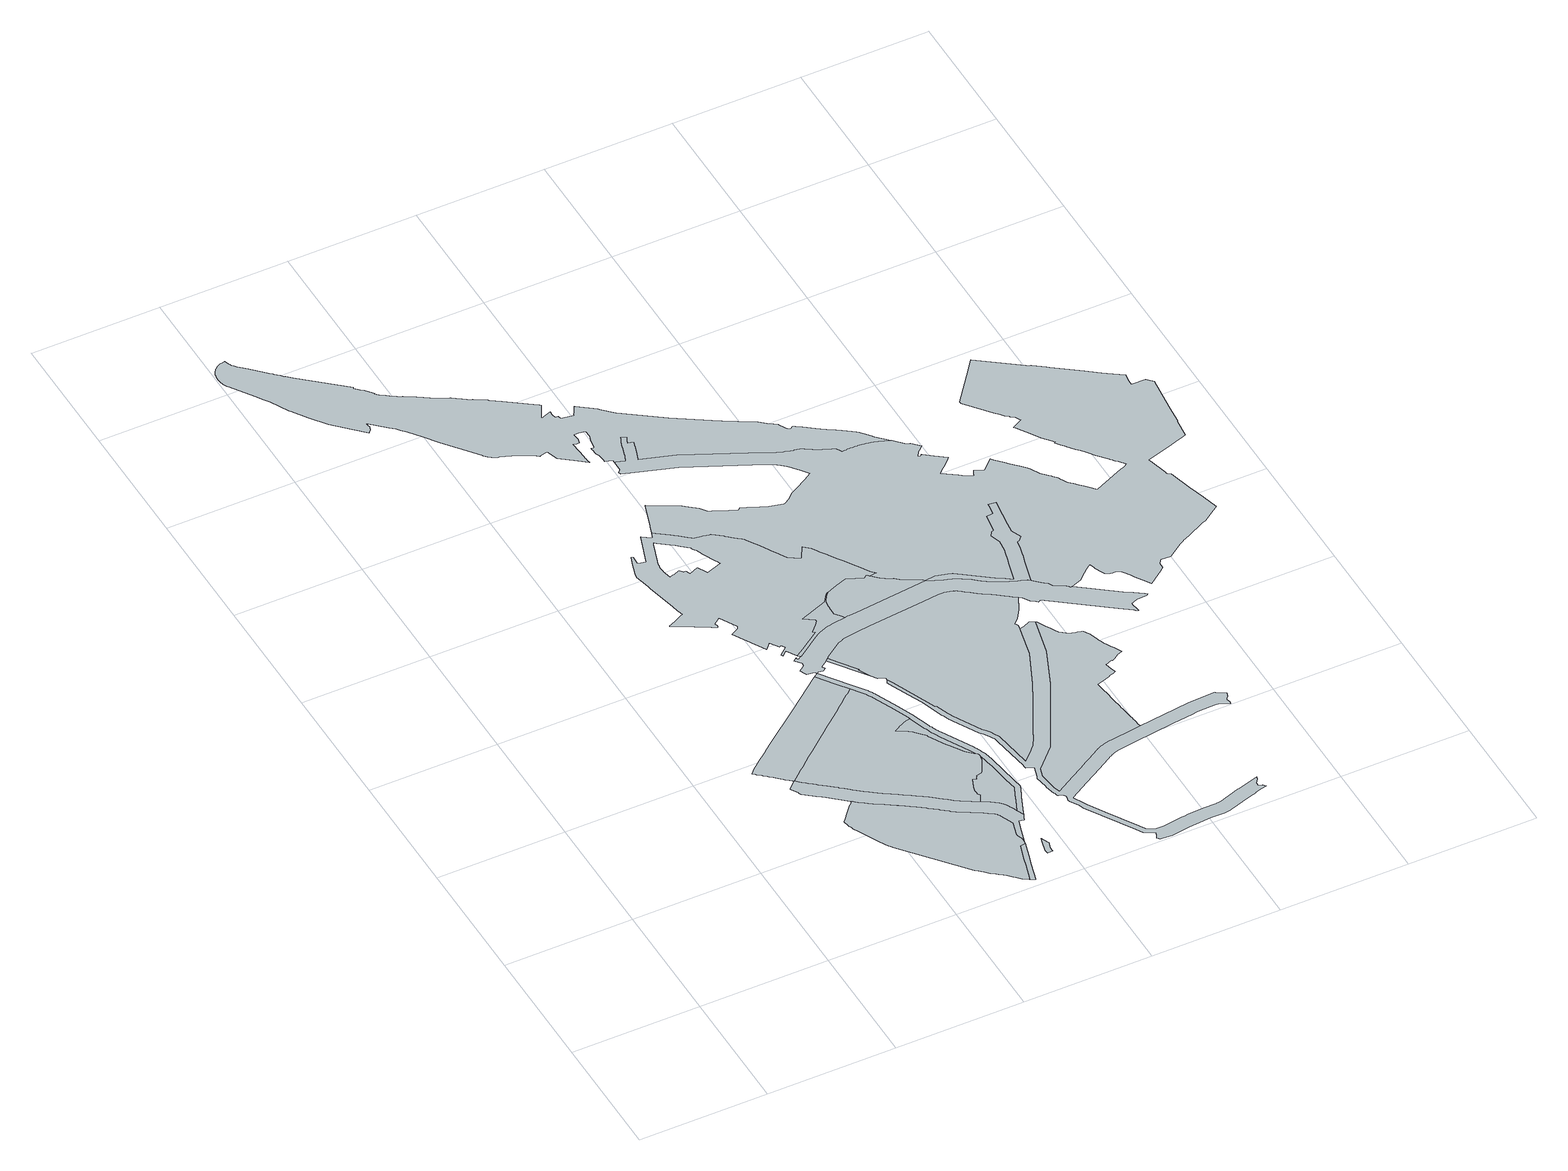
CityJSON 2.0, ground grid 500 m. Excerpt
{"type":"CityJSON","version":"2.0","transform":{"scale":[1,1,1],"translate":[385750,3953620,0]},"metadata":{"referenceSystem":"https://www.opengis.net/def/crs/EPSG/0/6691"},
"CityObjects":{
"object1":{"type":"GenericCityObject","attributes":{"class":"18","urbanPlanType":"21","prefecture":"13","city":"13100"},"geometry":[{"type":"MultiSurface","lod":"0","boundaries":[[[0,1,2,3,4,5,6,7,8,9,10,11,12,13,14,15,16,17,18,19,20,21,22,23,24,25,26,27,28,29,30,31,32,33,34,35,36,37,38,39,40,41,42,43,44,45,46,47,48,49,50,51,52,53,54,55,56,57,58,59,60,61,62,63,64,65,66,67,68,69,70,71,72,73,74,75,76,77,78,79,80,81,82,83,84,85,86,87,88,89,90,91,92,93,94,95,96,97,98,99,100,101,102,103,104,105]]]}]},
"object2":{"type":"GenericCityObject","attributes":{"class":"18","urbanPlanType":"21","prefecture":"13","city":"13100"},"geometry":[{"type":"MultiSurface","lod":"0","boundaries":[[[106,107,108,109,110,111,112,113,114,115,116,117,118,119,120,121,122,123,124,125,126,127,128,129,130,131,132,133,134,135,136,137,138,139,140,141,142,143,144,145,146,147,148,149,150,151,152,153,154,155,156,157,158,159,160,161,162,163,164,165,166,167,168,169,170,171,172,173,174,175,176,177,178,179,180,181,182,52,51,50,49,48,47,46,45,44,43,42,41,40,39,38,37,36,35,34,33,32,31,30,29,28,27,26,25,24,23,22,21,20,19,18,17,16,15,14,13,12,11,10,9,8,7,6,5,4,3,2,1,0,105,183,184,185,186,187,188,189,190,191,192,193,194,195,196,197,198,199,200,201,202,203,204]]]}]},
"object3":{"type":"GenericCityObject","attributes":{"class":"18","urbanPlanType":"21","prefecture":"13","city":"13100"},"geometry":[{"type":"MultiSurface","lod":"0","boundaries":[[[205,206,207,208,209,210,211,212,213,214,215,216,217,218,219,220,221,222,223,224,225,226,227,228,229,230,231,232,233,153,234,235,236,237,238,239,240,241,242,243,244,245,246,247,248,249,250,251,252,253,254,255,256,257,258,259,260]]]}]},
"object4":{"type":"GenericCityObject","attributes":{"class":"18","urbanPlanType":"21","prefecture":"13","city":"13100"},"geometry":[{"type":"MultiSurface","lod":"0","boundaries":[[[261,262,104,103,102,101,100,263]]]}]},
"object5":{"type":"GenericCityObject","attributes":{"class":"18","urbanPlanType":"21","prefecture":"13","city":"13100"},"geometry":[{"type":"MultiSurface","lod":"0","boundaries":[[[264,265,266,267,268,269,270,271,272,273,274,275,260,259,258,257,256,255,254,253,252,251,250,249,248,247,246,245,244,243,242,241,240,239,238,237,236,235,234,153,152,151,150,149,148,147,146,145,144,143,142,141,140,139,138,137,136,135,134,133,132,131,130,129,128,127,126,125,124,123,122,121,120,119,118,117,116,115,114,113,112,111,110,109,108,107,106,204,276,277,278,279,280,281,282,283,284,285,286,287,288,289,290,291,292,293,294,295,296,297,298,299,300,301,302,303,304,305,306,307,308,309,310,311,312,313,314,315,316,317,318,319,320,321,322,323,324,325,326,327,328,329,330,331,332,333,334,335,336,337,338,339,340,341,342,343,344,345,346,347,348,349,350,351,352,353]]]}]},
"object6":{"type":"GenericCityObject","attributes":{"class":"18","urbanPlanType":"21","prefecture":"13","city":"13100"},"geometry":[{"type":"MultiSurface","lod":"0","boundaries":[[[354,355,356,357,358,359,360,361]]]}]},
"object7":{"type":"GenericCityObject","attributes":{"class":"18","urbanPlanType":"21","prefecture":"13","city":"13100"},"geometry":[{"type":"MultiSurface","lod":"0","boundaries":[[[362,363,364,365,366,367,368,369,370,371,372,373,374,375,376,377,378,379,380,381,382,383,384,385,386,387,388,389,390,391,392,393,394,395,396,397,398,399,400,401,402,403,404,405,406,407,408,409,410,411,412,413,414,415,416,206,205,260,275,274,273,272,271,270,269,268,267,266,265,264,353,417,418,419,420,421,422,423,424,425,321,320,319,318,317,316,315,314,313,312,311,426,427,428,429,430,431,432,189,188]]]}]},
"object8":{"type":"GenericCityObject","attributes":{"class":"18","urbanPlanType":"21","prefecture":"13","city":"13100"},"geometry":[{"type":"MultiSurface","lod":"0","boundaries":[[[432,431,430,429,428,427,426,311,310,309,308,307,306,305,304,303,302,301,300,299,298,297,296,295,294,293,292,291,290,289,288,287,286,285,284,283,282,281,280,279,278,277,276,204,203,202,201,200,199,198,197,196,195,194,193,192,191,190,189]]]}]},
"object9":{"type":"GenericCityObject","attributes":{"class":"18","urbanPlanType":"21","prefecture":"13","city":"13100"},"geometry":[{"type":"MultiSurface","lod":"0","boundaries":[[[425,424,423,422,421,420,419,418,417,353,352,351,350,349,348,347,346,345,344,343,342,341,340,339,338,337,336,335,334,333,332,331,330,329,328,327,326,325,324,323,322,321]]]}]},
"object10":{"type":"GenericCityObject","attributes":{"class":"18","urbanPlanType":"21","prefecture":"13","city":"13100"},"geometry":[{"type":"MultiSurface","lod":"0","boundaries":[[[433,434,435,436,437,438]]]}]},
"object11":{"type":"GenericCityObject","attributes":{"class":"18","urbanPlanType":"21","prefecture":"13","city":"13100"},"geometry":[{"type":"MultiSurface","lod":"0","boundaries":[[[439,440,441,442,443,444,445,446,447,448,449,450,451,452,453,454,455,456,457,458,459,460,461,462,463,464,465,466,467,468,469,470,471,472,473,474,475,476,477,478,479,480,481,482,483,484,485,486,487,488,489,490,491,492]]]}]},
"object12":{"type":"GenericCityObject","attributes":{"class":"18","urbanPlanType":"21","prefecture":"13","city":"13100"},"geometry":[{"type":"MultiSurface","lod":"0","boundaries":[[[493,494,495,496,497,498,499,500,501,502,503,504,505,506,507,508,509,510,511,512,513,514,515,516,517,518,519,520,521,522,523,524,525,526,527,528,529,530,531,532,533,534,535,536,537,538,539,540,541,542,543,544,545,546,547,548,549,550,551,552,553,554,555,556,557,558,559,560,561,562,563,564,565,566,567,568,569,570,571,572,573,574,575,576,577,578,579,580,581,582,583,584,585,586,587,588,589,590,591,592,472,471,470,469,468,467,466,465,464,463,462,461,460,593,594,595,596,597,598,599,600],[601,602,603,604,605,606,607,608,609,610,611,612,613,614,615,616,617,618,619,620,621,622,623,624,625,626,627,628,629,630,631,632,633,634,635,636,637,638,639,640,641,642,643,644,645,646,647,648,649,650]]]}]},
"object13":{"type":"GenericCityObject","attributes":{"class":"18","urbanPlanType":"21","prefecture":"13","city":"13100"},"geometry":[{"type":"MultiSurface","lod":"0","boundaries":[[[651,652,653,654,655,656,657,658,659,660,661,662,663,664,665,666,667,668,669,670,671,672,673,674,675,676,677,678,679,680,681,682,683,684,685,686,687,688,689,690,691,692,693,694,695,696,697,698,699,700,701,702,703,704,705,706,707,708,709,710,711,712,713,714,715,716,717,718,719,720,721,722,723,724,725,726,727,728,729,730,731,732,733,734,735,736,737,738,739,740,741,742,743,744,745,746,747,748,749,750,751,752,753,754,755,756,757,758,759,760,761,762,763,764,765,766,767,768,769,770,771,772,773,774,775,776,777,778,779,780,781,782,783,784,785,786,787,788,789,790,791,792,793,794,795,796,797,798,799,800,801,802,803,804,805,806,807,808,809,810,811,812,813,814,815,816,817,818,819,820,821,822,823,824,825,826,827,828,829,830,831,832,833,834,835,836,837,838,839,840,841,842,843,844,845,846,847,848,849,850,851,852,853,854,855,856,857,858,859,860,861,862,863,864,865,866,867,868,869,870,871,872,873,874,875,876,877,878,879,880,881,882,883,884,885,886,887,888,889,890,891,892,893,894,895,896,897,898,899,900,901,902,903,904,905,906,907,908,909,910,911,912,913,914,915,916,917,918,919,920,921,922,923,924,925,926,927,928,929,930,931,932,933,934,935,936,937,938,939,940,941,942,943,944,945,946,947,948,949,950,951,952,953,954,955,956,957,958,959,960,961,962,963,964,965,966,967,968,969,970,971,972,973,974,975,976,977,978,979,980,981,982,983,984,985,986,987,988,989,990,991,992,993,994,995,996,997,998,999,1000,1001,1002,1003,1004,1005,1006,1007,1008,1009,1010,1011,1012,1013,1014,1015,1016]]]}]},
"object14":{"type":"GenericCityObject","attributes":{"class":"18","urbanPlanType":"21","prefecture":"13","city":"13100"},"geometry":[{"type":"MultiSurface","lod":"0","boundaries":[[[1017,1018,1019,1020,1021,1022,1023,1024,1025,1026,1027,1028,1029,1030,1031,1032,1033,1034,1035,1036,1037,1038,1039,1040,1041,1042,1043,1044,1045,1046,1047,1048,1049,1050,1051,1052,1053,1054,1055,1056,1057,1058,1059,1060,1061,1062,1063,1064,1065,1066,1067,1068,1069,436,435,434,433,438,1070,1071,1072,1073,1074,1075,1076,1077,1078,1079,1080,1081,1082,1083,1084,1085,1086,1087,1088,1089,1090,1091,1092,1093,1094,1095,1096,1097,1098,1099,1100,1101,1102,1103,1104,1105,1106,1107,1108,1109]]]}]},
"object15":{"type":"GenericCityObject","attributes":{"class":"18","urbanPlanType":"21","prefecture":"13","city":"13100"},"geometry":[{"type":"MultiSurface","lod":"0","boundaries":[[[599,598,597,596,595,594,593,460,459,458,457,456,455,454,453,452,451,450,449,448,447,446,445,444,443,442,441,440,439,492,1110,1111,1112,1113,1114,1115,1116,1117,1118,1119,1120,1121,600]]]}]},
"object16":{"type":"GenericCityObject","attributes":{"class":"18","urbanPlanType":"21","prefecture":"13","city":"13100"},"geometry":[{"type":"MultiSurface","lod":"0","boundaries":[[[1122,1123,1124,1125,1102,1101,1100,1099,1098,1097,1096,1095,1094,1093,1092,1091,1090,1089,1088,1087,1086,1085,1084,1083,1082,1081,1080,1079,1078,1077,1076,1075,1074,1073,1072,1126,1127,1128,1129,1130,1131,1132,1133,1134,1135,1136,1137,1138,1139,1140,1141,1142,1143,1144,1145,1146,1147,1148,1149,1150,1151,1152,1153,1154,1155,1156,1157,1158,1159,1160,1161,1162,1163,1164,1165,1166,1167,1168,1169,1170,1171,1172,1173,1174,1175,1176,1177,1178,1179,1180,1181,1182,1183,1184,1185,1186,1187,1188,1189,1190,1191,1192,1193,1194,1195,1196,1197,1198,1199,1200,1201,1202,1203,1204,1205,1206,1207,1208,1209,1210,1211,1212,1213,1214,1215,1216,1217,1218,1219,1220,1221,1222,1223,1224,1225,1226,1227,1228,1229,1230,1231,1232,1233,1234,1235,1236,1237,1238,1239,1240,1241,1242,1243,1244,1245,1246,1247,1248,1249,1250,1251,1252,1253,1254,1255,1256,1257,1258,1259,1260,1261,1262,1263,1264,1265,1266,1267,1268,1269,1270,1271,1272,1273,1274,1275,1276,1277,1278,1279,1280,1281,1282,1283,1284,1285,1286,1287,1288,1289,1290,1291,1292,1293,1294,1295,1296,1297,1298,1299,1300,1301,1302,1303,1304,1305,1306,1307,1308,1309,1310,1311,1312,1313,1314,1315,1316,1317,1318,1319,1320,1321,1322,1323,1324,1325,1326,1327,1328,1329,1330,1331,1332,1333,1334,1335,1336,1337,1338,1339,1340,1341,1342,1343,1344,1345,1346,1347,1348,1349,1350,1351,1352,1353,1354,1355,1356,1357,1358,1359,1360,1361,1362,1363,1364,1365,1366,1367,1368,1369,1370,1371,1372,1373,1374,1375,1376,1377,1378,1379,1380,1381,1382]]]}]},
"object17":{"type":"GenericCityObject","attributes":{"class":"18","urbanPlanType":"21","prefecture":"13","city":"13100"},"geometry":[{"type":"MultiSurface","lod":"0","boundaries":[[[1383,1384,1385,1386,1387,1388,1389,1390,1391,1392,1393,1394,1395,1396,1397,1398,1399,1400,1401,1402,1403,1404,1405,1406,1407,1408,1409,1410,1411,1412,1413,1382,1381,1380,1379,1378,1377,1376,1375,1374,1373,1372,1371,1370,1369,1368,1367,1366,1365,1364,1363,1362,1361,1360,1359,1358,1357,1356,1355,1354,1353,1352,1351,1350,1349,1348,1347,1346,1345,1344,1343,1342,1341,1340,1339,1338,1337,1336,1335,1334,1333,1332,1331,1330,1329,1328,1327,1326,1325,1324,1323,1322,1321,1320,1319,1318,1317,1316,1315,1314,1313,1312,1311,1310,1309,1308,1307,1414,1415,1416,1417,1418,1419,1420,1421,1422,1423,1424,1425,1426,1427,1428,1429,1430,1431,1432,1433,1434,1435,1436,1437,1438,1439,1440,1441,1442,1443,1444,1445,1446,1447,1448,1449,1450,1451,1452,1453,1454,1455,1456,1457,1458,1459,1460,1461,1462,1463,1464,1465]]]}]},
"object18":{"type":"GenericCityObject","attributes":{"class":"18","urbanPlanType":"21","prefecture":"13","city":"13100"},"geometry":[{"type":"MultiSurface","lod":"0","boundaries":[[[1466,1467,1468,1469,1470,1471,1472,1473,1474,1475,1476,1477,1478,1479,1480,1481,1482,1483,1484,1485,1486,1487,1488,1489,1490,1491,1113,1112,1111,1110,492,491,490,489,488,487,486,485,484,483,482,481,480,479,478,477,476,475,474,1492,1493,1494,1495,1496,1497,1498,1499,1500,1501,1502,416,1503,1504,1505,1506,437,436,1069,1068,1067,1066,1065,1064,1063,1062,1061,1060,1059,1058,1057,1056,1055,1054,1053,1052,1051,1050,1049,1048,1047,1046,1045,1044,1043,1042,1041,1040,1039,1038,1037,1036,1035,1034,1033,1032,1031,1030,1029,1028,1027,1026,1025,1024,1023,1022,1021,1020,1019,1018,1017,1109,1507,1508,1509,1510,1511,1512,1513,1514,1515,1516,1517,1518,1519,1520,1521,1522,1523,1524,1525,1526,1527,1528,1529,1530,1531,1532,1533,1534,1535,1536,1537,1538,1539,1540,1541,1542,1543,1544,1545,1546,1547,1548]]]}]},
"object19":{"type":"GenericCityObject","attributes":{"class":"18","urbanPlanType":"21","prefecture":"13","city":"13100"},"geometry":[{"type":"MultiSurface","lod":"0","boundaries":[[[1549,1550,1551,1552,1553,1554,1555,1556,1557,1558,1559,1560,1561,1562,1563,1564,1565,1566,1567,1568,1569,1570,1571,1572,1573,1574,1575,1576,1577,1578,1579,1580,1113,1491,1490,1489,1488,1487,1486,1485,1484,1483,1482,1481,1480,1479,1478,1477,1476,1475,1474,1473,1472,1471,1470,1469,1468,1467,1466,1548]]]}]},
"object20":{"type":"GenericCityObject","attributes":{"class":"18","urbanPlanType":"21","prefecture":"13","city":"13100"},"geometry":[{"type":"MultiSurface","lod":"0","boundaries":[[[1015,1014,1013,1012,1011,1010,1009,1008,1007,1006,1005,1004,1003,1002,1001,1000,999,998,997,996,995,994,993,992,991,990,989,988,987,986,985,984,983,982,981,980,979,978,977,976,975,974,973,972,971,970,969,968,967,966,965,964,963,962,961,960,959,958,957,956,955,954,953,952,951,950,949,948,947,946,945,944,943,942,941,940,939,938,937,936,935,934,933,932,931,930,929,928,927,926,925,924,923,922,921,920,919,1581,1582,1583,1584,1585,1586,1587,1588,1589,1590,1591,1592,1593,1594,1595,1596,1597,1598,1599,1600,1601,1602,1603,1604,1605,1606,1607,1608,1609,1610,1611,1612,1613,1614,1615,1616,1617,1618,1619,1620,1621,1622,1623,1624,1625,1626,1627,1628,1629,1630,1631,1632,1633,1634,1635,1636,1637,1638,1639,1640,1641,1642,1643,1644,1645,1646,1647,1648,1649,1650,1651,1652,1653,1654,1655,1656,1657,1658,1659,1660,1661,1662,1663,1664,1665,1666,1667,1668,1669,1670,1671,1672,1673,1674,1675,1676,1677,1678,1679,1680,1681,1682,1683,1684,1685,541,540,539,538,537,536,535,534,533,532,531,530,529,528,527,526,525,524,523,522,521,520,519,518,517,516,515,514,513,512,511,510,509,508,507,506,505,504,503,502,501,500,499,498,497,496,495,494,493,600,1121,1120,1119,1118,1117,1116,1115,1114,1113,1580,1579,1578,1577,1576,1575,1574,1573,1572,1571,1570,1569,1568,1567,1566,1565,1564,1563,1562,1561,1560,1559,1558,1557,1556,1555,1554,1553,1552,1551,1550,1549,1548,1547,1546,1545,1544,1543,1542,1541,1540,1539,1538,1537,1536,1535,1686,1687,1688,1689,1690,1691,1692,1693,1694,1695,1696,1697,1698,1699,1700,1701,1702,1703,1704,1705,1706,1707,1708,1709,1710,1711,1712,1713,1714,1715,1716,1717,1718,1719,1720,1721,1722,1723,1724,1725,1726,1727,1728,1729,1730,1731,1732,1733,1734,1735,1736,1737,1738,1739,1740,1741,1742,1743,1744,1745,1746,1747,1748,1749,1750,1751,1752,1753,1754,1755,1756,1757,1758,1759,1760,1761,1762,1763,1764,1765,1766,1767,1768,1769,1770,1771,1772,1773,1774,1775,1776,1777,1778,1779,1780,1781,1782,1783,1784,1785,1786,1787,1788,1789,1790,1791,1792,1793,1794,1795,1796,1797,1798,1799,1800,1801,1802,1803,1804,1805,1806,1807,1808,1809,1810,1811,1812,1813,1814,1815,1816,1817,1818,1819,1820,1821,1822,1823,1824,1825,1826,1827,1828,1829,1830,1831,1832,1833,1834,1835,1836,1837,1838,1839,1840,1841,1842,1843,1844,1845,1846,1847,1848,1849,1850,1851,1852,1853,1854,1855,1856,1857,1858,1859,1860,1861,1862,1863,1864,1865,1866,1867,1868,1869,1870,1871,1016]]]}]}
},
"vertices":[
[1380,230,0],[1378,238,0],[1374,254,0],[1372,263,0],[1389,319,0],[1383,334,0],[1375,353,0],[1369,367,0],[1366,374,0],[1363,380,0],[1361,383,0],[1355,389,0],[1335,402,0],[1321,411,0],[1304,421,0],[1300,424,0],[1284,434,0],[1270,442,0],[1240,460,0],[1225,472,0],[1223,474,0],[1217,478,0],[1209,486,0],[1197,495,0],[1197,496,0],[1194,498,0],[1164,522,0],[1163,522,0],[1159,525,0],[1145,536,0],[1141,539,0],[1132,545,0],[1129,547,0],[1113,559,0],[1099,568,0],[1096,570,0],[1087,576,0],[1080,581,0],[1079,581,0],[1076,583,0],[1058,595,0],[1057,596,0],[1040,608,0],[1037,610,0],[1032,613,0],[1006,630,0],[1000,634,0],[992,640,0],[983,647,0],[965,661,0],[956,668,0],[950,673,0],[948,675,0],[943,669,0],[938,664,0],[932,659,0],[918,643,0],[902,625,0],[890,610,0],[886,605,0],[876,594,0],[878,586,0],[879,579,0],[881,573,0],[882,567,0],[884,561,0],[886,555,0],[888,549,0],[890,545,0],[898,528,0],[900,524,0],[934,455,0],[936,451,0],[938,447,0],[947,431,0],[951,424,0],[956,417,0],[961,410,0],[966,403,0],[1160,167,0],[1166,166,0],[1178,153,0],[1186,145,0],[1196,134,0],[1201,130,0],[1209,124,0],[1225,112,0],[1229,110,0],[1233,107,0],[1239,102,0],[1243,98,0],[1248,94,0],[1254,88,0],[1258,82,0],[1263,77,0],[1266,74,0],[1280,58,0],[1286,53,0],[1288,51,0],[1294,48,0],[1308,40,0],[1329,110,0],[1337,139,0],[1357,205,0],[1378,207,0],[1381,218,0],
[1337,468,0],[1313,483,0],[1298,491,0],[1278,503,0],[1277,504,0],[1273,507,0],[1269,509,0],[1254,522,0],[1246,529,0],[1231,539,0],[1220,549,0],[1212,556,0],[1193,571,0],[1176,583,0],[1171,587,0],[1144,606,0],[1140,608,0],[1119,623,0],[1106,632,0],[1101,635,0],[1099,636,0],[1085,646,0],[1081,648,0],[1061,662,0],[1034,681,0],[1028,685,0],[1022,689,0],[1007,701,0],[987,717,0],[983,720,0],[971,731,0],[955,744,0],[940,757,0],[940,758,0],[937,760,0],[908,784,0],[883,803,0],[879,807,0],[869,815,0],[862,821,0],[851,831,0],[850,832,0],[845,836,0],[839,841,0],[826,852,0],[822,856,0],[822,857,0],[820,858,0],[789,829,0],[790,827,0],[791,825,0],[792,823,0],[794,822,0],[795,820,0],[796,818,0],[797,816,0],[798,814,0],[800,812,0],[801,810,0],[802,808,0],[803,806,0],[804,804,0],[805,801,0],[806,799,0],[807,797,0],[807,795,0],[808,793,0],[809,791,0],[810,789,0],[810,788,0],[842,763,0],[852,755,0],[858,751,0],[862,748,0],[868,742,0],[871,740,0],[946,677,0],[1402,288,0],[1411,319,0],[1431,313,0],[1436,327,0],[1440,336,0],[1442,340,0],[1431,366,0],[1431,367,0],[1424,383,0],[1421,392,0],[1420,393,0],[1416,403,0],[1411,411,0],[1408,415,0],[1407,416,0],[1404,420,0],[1394,430,0],[1393,432,0],[1381,440,0],[1369,449,0],[1341,465,0],[1339,467,0],
[1174,1229,0],[1129,1292,0],[1127,1291,0],[983,1178,0],[835,1063,0],[804,1038,0],[800,1036,0],[797,1033,0],[761,1005,0],[759,1004,0],[757,1002,0],[727,978,0],[709,959,0],[718,950,0],[721,947,0],[728,941,0],[736,934,0],[738,932,0],[740,930,0],[751,921,0],[754,918,0],[760,913,0],[771,903,0],[785,890,0],[792,883,0],[796,880,0],[796,879,0],[800,876,0],[816,861,0],[837,872,0],[846,880,0],[864,895,0],[880,909,0],[902,928,0],[917,941,0],[921,944,0],[926,949,0],[933,954,0],[942,961,0],[947,965,0],[957,974,0],[978,991,0],[999,1008,0],[1027,1032,0],[1051,1051,0],[1072,1068,0],[1087,1081,0],[1118,1106,0],[1135,1121,0],[1146,1130,0],[1169,1149,0],[1180,1158,0],[1188,1164,0],[1198,1173,0],[1203,1177,0],[1209,1181,0],
[1347,102,0],[1356,132,0],[1326,30,0],
[1313,975,0],[1286,1037,0],[1257,1104,0],[1255,1110,0],[1252,1115,0],[1249,1120,0],[1247,1125,0],[1244,1130,0],[1241,1135,0],[1238,1140,0],[1234,1145,0],[1231,1150,0],[1344,476,0],[1355,496,0],[1349,506,0],[1349,512,0],[1348,521,0],[1348,528,0],[1349,529,0],[1353,544,0],[1354,546,0],[1367,580,0],[1382,575,0],[1384,580,0],[1387,584,0],[1388,586,0],[1388,587,0],[1391,589,0],[1395,590,0],[1399,591,0],[1406,593,0],[1410,595,0],[1411,596,0],[1414,598,0],[1417,602,0],[1421,610,0],[1422,611,0],[1429,625,0],[1434,634,0],[1436,639,0],[1438,644,0],[1440,648,0],[1442,652,0],[1445,665,0],[1446,668,0],[1447,671,0],[1447,674,0],[1447,675,0],[1446,677,0],[1446,678,0],[1446,679,0],[1446,680,0],[1446,681,0],[1445,682,0],[1444,683,0],[1444,684,0],[1442,686,0],[1442,687,0],[1439,689,0],[1434,694,0],[1415,713,0],[1409,719,0],[1404,726,0],[1390,748,0],[1385,755,0],[1364,787,0],[1360,795,0],[1353,807,0],[1339,835,0],[1336,840,0],[1333,847,0],[1332,849,0],[1312,872,0],[1301,883,0],[1298,887,0],[1293,890,0],[1285,897,0],[1274,903,0],[1273,903,0],[1248,921,0],[1263,929,0],[1270,933,0],[1283,940,0],[1291,944,0],[1302,949,0],[1306,950,0],[1312,950,0],[1314,950,0],[1319,951,0],[1321,952,0],
[1450,179,0],[1439,203,0],[1434,186,0],[1422,144,0],[1424,129,0],[1445,131,0],[1444,146,0],[1452,174,0],
[1445,347,0],[1462,388,0],[1476,423,0],[1479,429,0],[1493,460,0],[1499,473,0],[1493,512,0],[1475,636,0],[1475,638,0],[1475,639,0],[1475,641,0],[1475,642,0],[1474,643,0],[1474,645,0],[1474,646,0],[1474,647,0],[1473,649,0],[1473,650,0],[1473,652,0],[1473,653,0],[1472,654,0],[1472,656,0],[1468,674,0],[1467,678,0],[1465,684,0],[1462,691,0],[1460,697,0],[1457,703,0],[1454,710,0],[1451,716,0],[1448,722,0],[1384,842,0],[1381,848,0],[1378,854,0],[1375,860,0],[1372,866,0],[1369,873,0],[1367,879,0],[1364,886,0],[1362,892,0],[1336,969,0],[1331,982,0],[1304,1045,0],[1275,1112,0],[1273,1118,0],[1270,1124,0],[1267,1129,0],[1264,1135,0],[1261,1140,0],[1258,1146,0],[1254,1151,0],[1251,1156,0],[1247,1162,0],[1224,1194,0],[1145,1304,0],[1342,889,0],[1347,875,0],[1351,863,0],[1356,853,0],[1360,843,0],[1371,822,0],[1429,713,0],[1434,703,0],[1438,695,0],[1453,646,0],[1455,635,0],[1460,604,0],[1471,523,0],[1478,476,0],[1462,440,0],[1451,412,0],
[1278,1252,0],[1282,1255,0],[1233,1324,0],[1212,1353,0],[1201,1345,0],[1298,1210,0],
[1357,1515,0],[1355,1518,0],[1348,1527,0],[1336,1544,0],[1336,1570,0],[1335,1570,0],[1336,1580,0],[1336,1581,0],[1336,1583,0],[1336,1584,0],[1336,1585,0],[1336,1588,0],[1336,1590,0],[1336,1591,0],[1337,1596,0],[1339,1610,0],[1343,1618,0],[1346,1623,0],[1349,1626,0],[1352,1631,0],[1354,1633,0],[1367,1649,0],[1362,1647,0],[1359,1643,0],[1336,1612,0],[1228,1570,0],[1266,1547,0],[1267,1539,0],[1254,1523,0],[1228,1497,0],[1236,1490,0],[1157,1435,0],[1128,1415,0],[1127,1414,0],[1130,1411,0],[1134,1405,0],[1135,1405,0],[1163,1425,0],[1224,1468,0],[1229,1471,0],[1235,1475,0],[1240,1478,0],[1246,1482,0],[1252,1485,0],[1258,1487,0],[1264,1490,0],[1271,1492,0],[1277,1494,0],[1283,1496,0],[1290,1498,0],[1296,1499,0],[1303,1501,0],[1309,1502,0],[1362,1510,0],
[1540,1657,0],[1552,1659,0],[1558,1660,0],[1562,1660,0],[1546,1677,0],[1521,1717,0],[1517,1723,0],[1488,1770,0],[1477,1784,0],[1458,1814,0],[1454,1821,0],[1438,1845,0],[1434,1852,0],[1421,1873,0],[1397,1893,0],[1387,1876,0],[1380,1865,0],[1369,1846,0],[1367,1843,0],[1325,1873,0],[1311,1897,0],[1309,1901,0],[1292,1930,0],[1289,1935,0],[1269,1970,0],[1247,2005,0],[1240,2017,0],[1237,2021,0],[1231,2028,0],[1229,2029,0],[1210,2045,0],[1195,2058,0],[1186,2066,0],[1183,2069,0],[1160,2088,0],[1147,2097,0],[1143,2098,0],[1120,2102,0],[1116,2103,0],[1083,2109,0],[1079,2113,0],[1069,2121,0],[1044,2143,0],[1041,2146,0],[1033,2153,0],[1023,2161,0],[980,2191,0],[971,2198,0],[970,2199,0],[966,2187,0],[961,2174,0],[961,2175,0],[927,2199,0],[885,2077,0],[868,2082,0],[854,2085,0],[857,2119,0],[850,2121,0],[838,2086,0],[823,2041,0],[821,2034,0],[821,2031,0],[821,2029,0],[821,2026,0],[821,2024,0],[833,1964,0],[835,1952,0],[838,1937,0],[861,1832,0],[866,1811,0],[873,1785,0],[863,1780,0],[837,1767,0],[819,1759,0],[807,1753,0],[806,1752,0],[828,1739,0],[932,1680,0],[942,1674,0],[949,1670,0],[952,1674,0],[953,1679,0],[951,1683,0],[948,1689,0],[963,1701,0],[975,1710,0],[1012,1642,0],[1007,1631,0],[1002,1628,0],[977,1614,0],[1046,1492,0],[1066,1515,0],[1068,1518,0],[1092,1483,0],[1100,1488,0],[1110,1471,0],[1099,1461,0],[1078,1443,0],[1082,1437,0],[1101,1454,0],[1410,1668,0],[1452,1681,0],[1468,1677,0],[1484,1668,0],[1492,1667,0],[1514,1656,0],[1526,1666,0],[1535,1656,0],[1100,1968,0],[1101,1966,0],[1107,1952,0],[1094,1947,0],[1048,1931,0],[1029,1972,0],[1005,1960,0],[993,1955,0],[985,1975,0],[976,1973,0],[965,1987,0],[960,1985,0],[942,1978,0],[935,1976,0],[923,1972,0],[918,1996,0],[917,2001,0],[916,2005,0],[916,2009,0],[915,2013,0],[915,2017,0],[915,2021,0],[915,2025,0],[915,2029,0],[915,2033,0],[916,2037,0],[916,2041,0],[917,2045,0],[918,2049,0],[919,2053,0],[920,2057,0],[921,2061,0],[950,2144,0],[952,2150,0],[953,2150,0],[960,2145,0],[998,2117,0],[1010,2107,0],[1012,2105,0],[1033,2087,0],[1035,2085,0],[1051,2071,0],[1054,2069,0],[1054,2067,0],[1055,2063,0],[1057,2059,0],[1065,2048,0],[1073,2027,0],[1074,2025,0],[1074,2023,0],
[1877,2272,0],[1871,2279,0],[1863,2289,0],[1849,2305,0],[1845,2311,0],[1841,2315,0],[1837,2319,0],[1833,2322,0],[1820,2332,0],[1793,2352,0],[1775,2365,0],[1748,2382,0],[1743,2385,0],[1730,2394,0],[1716,2405,0],[1680,2432,0],[1675,2435,0],[1661,2446,0],[1652,2449,0],[1641,2442,0],[1631,2446,0],[1613,2478,0],[1612,2481,0],[1599,2491,0],[1580,2504,0],[1557,2526,0],[1496,2559,0],[1470,2575,0],[1448,2587,0],[1447,2590,0],[1419,2607,0],[1292,2687,0],[1249,2719,0],[1145,2795,0],[1107,2832,0],[1098,2842,0],[1033,2889,0],[1032,2889,0],[1025,2876,0],[1020,2868,0],[1019,2866,0],[1019,2865,0],[1016,2859,0],[1014,2858,0],[1011,2851,0],[963,2858,0],[960,2870,0],[948,2871,0],[946,2891,0],[946,2903,0],[945,2903,0],[943,2902,0],[942,2902,0],[940,2901,0],[939,2901,0],[937,2901,0],[936,2900,0],[934,2900,0],[933,2899,0],[931,2899,0],[930,2898,0],[929,2898,0],[927,2897,0],[926,2897,0],[924,2896,0],[923,2895,0],[922,2895,0],[920,2894,0],[919,2893,0],[917,2893,0],[916,2892,0],[915,2891,0],[913,2891,0],[912,2890,0],[911,2889,0],[910,2888,0],[906,2895,0],[916,2913,0],[917,2916,0],[934,2949,0],[929,2952,0],[896,2977,0],[822,3029,0],[786,3054,0],[783,3058,0],[781,3059,0],[768,3066,0],[767,3067,0],[750,3077,0],[738,3084,0],[728,3089,0],[721,3095,0],[707,3104,0],[696,3111,0],[689,3116,0],[683,3120,0],[675,3125,0],[675,3126,0],[674,3127,0],[632,3148,0],[573,3186,0],[532,3210,0],[531,3208,0],[514,3220,0],[492,3235,0],[482,3242,0],[472,3249,0],[463,3257,0],[452,3267,0],[454,3268,0],[454,3269,0],[428,3299,0],[424,3303,0],[400,3327,0],[403,3330,0],[240,3471,0],[227,3483,0],[220,3489,0],[219,3488,0],[207,3501,0],[191,3516,0],[188,3520,0],[183,3524,0],[173,3534,0],[166,3542,0],[161,3547,0],[137,3570,0],[125,3582,0],[111,3596,0],[96,3610,0],[88,3618,0],[85,3621,0],[82,3626,0],[79,3632,0],[77,3637,0],[71,3654,0],[70,3653,0],[58,3650,0],[56,3650,0],[51,3649,0],[49,3648,0],[47,3647,0],[44,3645,0],[41,3644,0],[39,3642,0],[36,3641,0],[35,3639,0],[33,3638,0],[30,3635,0],[28,3634,0],[26,3632,0],[24,3630,0],[23,3628,0],[22,3627,0],[21,3625,0],[20,3625,0],[20,3624,0],[19,3623,0],[18,3621,0],[16,3618,0],[15,3616,0],[14,3614,0],[13,3611,0],[12,3609,0],[12,3607,0],[11,3606,0],[11,3603,0],[10,3601,0],[10,3598,0],[9,3590,0],[9,3581,0],[10,3570,0],[13,3552,0],[17,3545,0],[21,3538,0],[22,3536,0],[73,3460,0],[90,3434,0],[98,3423,0],[115,3400,0],[152,3328,0],[157,3322,0],[196,3266,0],[240,3204,0],[300,3144,0],[344,3102,0],[351,3109,0],[353,3112,0],[354,3114,0],[359,3127,0],[358,3138,0],[357,3150,0],[418,3092,0],[435,3075,0],[446,3062,0],[462,3044,0],[500,2996,0],[536,2947,0],[637,2818,0],[639,2815,0],[642,2812,0],[644,2809,0],[647,2807,0],[650,2804,0],[652,2802,0],[655,2800,0],[658,2798,0],[661,2795,0],[664,2793,0],[667,2792,0],[670,2790,0],[674,2788,0],[677,2787,0],[680,2785,0],[684,2784,0],[744,2761,0],[749,2759,0],[755,2756,0],[761,2754,0],[767,2751,0],[772,2748,0],[778,2745,0],[783,2742,0],[788,2739,0],[793,2736,0],[797,2733,0],[802,2729,0],[807,2726,0],[811,2722,0],[812,2722,0],[827,2727,0],[835,2728,0],[843,2730,0],[858,2684,0],[916,2639,0],[947,2614,0],[945,2628,0],[945,2631,0],[945,2636,0],[943,2644,0],[943,2647,0],[938,2722,0],[939,2722,0],[948,2720,0],[952,2719,0],[961,2718,0],[963,2726,0],[967,2737,0],[964,2763,0],[984,2764,0],[1008,2760,0],[1011,2733,0],[1004,2713,0],[1002,2707,0],[1001,2701,0],[997,2673,0],[996,2673,0],[994,2673,0],[988,2674,0],[986,2674,0],[985,2674,0],[985,2669,0],[986,2668,0],[988,2641,0],[993,2631,0],[995,2606,0],[996,2595,0],[1024,2586,0],[1024,2576,0],[1024,2575,0],[1028,2574,0],[1060,2563,0],[1061,2565,0],[1062,2569,0],[1066,2580,0],[1067,2581,0],[1071,2590,0],[1071,2593,0],[1074,2603,0],[1083,2630,0],[1083,2633,0],[1087,2645,0],[1091,2656,0],[1092,2660,0],[1097,2670,0],[1100,2677,0],[1101,2678,0],[1122,2669,0],[1117,2659,0],[1114,2653,0],[1113,2649,0],[1110,2641,0],[1131,2634,0],[1126,2619,0],[1123,2608,0],[1113,2576,0],[1104,2553,0],[1103,2549,0],[1231,2507,0],[1510,2376,0],[1515,2374,0],[1521,2371,0],[1526,2368,0],[1531,2365,0],[1536,2362,0],[1541,2359,0],[1556,2353,0],[1561,2351,0],[1564,2351,0],[1569,2349,0],[1585,2344,0],[1588,2344,0],[1595,2342,0],[1598,2341,0],[1599,2341,0],[1600,2341,0],[1610,2340,0],[1615,2339,0],[1618,2339,0],[1621,2338,0],[1625,2337,0],[1629,2335,0],[1634,2333,0],[1637,2330,0],[1639,2329,0],[1647,2324,0],[1652,2320,0],[1657,2317,0],[1660,2314,0],[1663,2312,0],[1667,2310,0],[1681,2303,0],[1686,2300,0],[1689,2299,0],[1718,2287,0],[1719,2286,0],[1731,2281,0],[1745,2258,0],[1753,2259,0],[1760,2259,0],[1765,2260,0],[1773,2260,0],[1781,2260,0],[1786,2260,0],[1791,2260,0],[1795,2260,0],[1800,2260,0],[1803,2259,0],[1810,2259,0],[1813,2258,0],[1820,2258,0],[1825,2257,0],[1830,2256,0],[1835,2255,0],[1842,2254,0],[1846,2253,0],[1853,2252,0],[1862,2249,0],[1869,2248,0],[1873,2246,0],[1878,2245,0],[1884,2243,0],[1890,2240,0],[1898,2237,0],[1913,2231,0],[1919,2229,0],
[1929,1326,0],[1912,1339,0],[1898,1349,0],[1876,1366,0],[1868,1371,0],[1862,1377,0],[1848,1385,0],[1834,1396,0],[1820,1406,0],[1802,1420,0],[1792,1427,0],[1778,1438,0],[1766,1447,0],[1764,1448,0],[1761,1450,0],[1758,1451,0],[1755,1453,0],[1751,1454,0],[1748,1455,0],[1744,1456,0],[1741,1457,0],[1737,1458,0],[1734,1459,0],[1730,1460,0],[1727,1460,0],[1723,1461,0],[1719,1461,0],[1716,1461,0],[1712,1461,0],[1708,1461,0],[1705,1461,0],[1701,1461,0],[1640,1454,0],[1461,1436,0],[1417,1431,0],[1369,1426,0],[1322,1418,0],[1318,1417,0],[1314,1417,0],[1310,1416,0],[1306,1415,0],[1303,1414,0],[1299,1412,0],[1296,1411,0],[1292,1410,0],[1289,1408,0],[1285,1406,0],[1282,1405,0],[1279,1403,0],[1276,1401,0],[1272,1398,0],[1217,1360,0],[1214,1355,0],[1318,1184,0],[1345,1173,0],[1343,1165,0],[1353,1142,0],[1388,1061,0],[1426,966,0],[1432,967,0],[1450,914,0],[1453,906,0],[1456,899,0],[1458,895,0],[1515,787,0],[1526,776,0],[1535,762,0],[1543,748,0],[1553,727,0],[1575,576,0],[1615,616,0],[1620,620,0],[1623,625,0],[1627,629,0],[1631,633,0],[1634,638,0],[1637,643,0],[1640,648,0],[1643,652,0],[1646,658,0],[1671,706,0],[1741,840,0],[1777,911,0],[1838,1052,0],[1861,1149,0],[1868,1177,0],[1872,1195,0],[1867,1203,0],[1864,1209,0],[1884,1226,0],[1910,1266,0],[1913,1271,0],[1937,1320,0],
[1376,1512,0],[1379,1512,0],[1408,1515,0],[1694,1545,0],[1686,1552,0],[1658,1567,0],[1622,1586,0],[1602,1606,0],[1590,1610,0],[1574,1620,0],[1565,1626,0],[1553,1639,0],
[1926,1186,0],[1925,1187,0],[1913,1192,0],[1888,1181,0],[1341,1160,0],[1336,1149,0],[1340,1139,0],[1374,1061,0],[1397,1008,0],[1428,915,0],[1430,909,0],[1433,903,0],[1435,897,0],[1437,891,0],[1440,886,0],[1443,880,0],[1446,874,0],[1498,776,0],[1508,765,0],[1517,753,0],[1527,736,0],[1533,723,0],[1536,705,0],[1557,559,0],[1557,558,0],[1558,552,0],[1559,545,0],[1569,542,0],[1586,530,0],[1572,488,0],[1569,479,0],[1576,432,0],[1576,426,0],[1577,421,0],[1579,414,0],[1580,408,0],[1582,402,0],[1583,395,0],[1585,389,0],[1587,383,0],[1590,375,0],[1591,371,0],[1593,368,0],[1608,363,0],[1616,350,0],[1611,330,0],[1614,325,0],[1633,293,0],[1640,274,0],[1678,210,0],[1750,92,0],[1765,66,0],[1767,65,0],[1803,44,0],[1797,30,0],[1793,22,0],[1801,10,0],[1825,9,0],[1847,8,0],[1919,18,0],[1947,21,0],[2007,24,0],[2059,24,0],[2063,24,0],[2067,24,0],[2072,25,0],[2076,26,0],[2080,26,0],[2085,28,0],[2088,29,0],[2173,56,0],[2201,64,0],[2203,65,0],[2230,73,0],[2250,79,0],[2242,88,0],[2227,93,0],[2226,108,0],[2239,122,0],[2242,133,0],[2215,126,0],[2163,110,0],[2157,108,0],[2072,81,0],[2069,80,0],[2068,80,0],[2066,79,0],[2064,79,0],[2062,79,0],[2060,79,0],[2058,79,0],[2006,79,0],[1943,76,0],[1933,74,0],[1920,73,0],[1912,72,0],[1844,63,0],[1809,64,0],[1780,81,0],[1767,102,0],[1695,220,0],[1658,283,0],[1651,300,0],[1650,303,0],[1632,333,0],[1631,335,0],[1710,382,0],[1780,423,0],[1832,453,0],[1846,462,0],[1847,462,0],[1848,463,0],[1849,464,0],[1850,464,0],[1851,465,0],[1852,465,0],[1853,466,0],[1854,466,0],[1855,467,0],[1856,467,0],[1857,468,0],[1858,468,0],[1859,469,0],[1860,469,0],[1861,469,0],[1861,470,0],[1862,470,0],[1863,470,0],[1864,471,0],[1865,471,0],[1866,472,0],[1867,472,0],[1868,472,0],[1869,472,0],[1869,473,0],[1870,473,0],[1871,473,0],[1872,474,0],[1873,474,0],[1874,474,0],[1875,474,0],[1876,475,0],[1877,475,0],[1878,475,0],[1879,475,0],[1880,476,0],[1881,476,0],[1882,476,0],[1883,476,0],[1884,476,0],[1884,477,0],[1885,477,0],[1886,477,0],[1887,477,0],[1888,477,0],[1889,477,0],[1922,481,0],[1952,485,0],[2111,507,0],[2193,518,0],[2217,521,0],[2267,523,0],[2289,524,0],[2291,524,0],[2293,524,0],[2294,523,0],[2296,523,0],[2297,523,0],[2299,523,0],[2300,522,0],[2302,522,0],[2303,521,0],[2305,520,0],[2306,520,0],[2335,504,0],[2338,516,0],[2333,528,0],[2342,540,0],[2344,541,0],[2349,559,0],[2314,578,0],[2312,579,0],[2217,576,0],[2212,576,0],[2208,576,0],[2006,548,0],[1944,540,0],[1924,537,0],[1883,532,0],[1882,532,0],[1881,532,0],[1879,531,0],[1878,531,0],[1877,531,0],[1876,531,0],[1874,531,0],[1873,530,0],[1872,530,0],[1871,530,0],[1869,530,0],[1868,529,0],[1867,529,0],[1866,529,0],[1864,528,0],[1863,528,0],[1862,528,0],[1861,528,0],[1860,527,0],[1858,527,0],[1857,526,0],[1856,526,0],[1855,526,0],[1854,525,0],[1852,525,0],[1851,525,0],[1850,524,0],[1849,524,0],[1848,523,0],[1846,523,0],[1845,523,0],[1844,522,0],[1843,522,0],[1842,521,0],[1840,521,0],[1839,520,0],[1838,520,0],[1837,519,0],[1836,519,0],[1835,518,0],[1833,518,0],[1832,517,0],[1831,517,0],[1830,516,0],[1829,516,0],[1828,515,0],[1827,515,0],[1825,514,0],[1824,513,0],[1823,513,0],[1822,512,0],[1821,512,0],[1820,511,0],[1819,510,0],[1818,510,0],[1773,484,0],[1754,472,0],[1726,455,0],[1681,429,0],[1607,385,0],[1604,393,0],[1601,403,0],[1598,413,0],[1589,482,0],[1600,516,0],[1683,599,0],[1724,678,0],[1746,719,0],[1795,812,0],[1832,885,0],[1895,1033,0],[1931,1184,0],
[2109,945,0],[2103,956,0],[2100,961,0],[2095,971,0],[2092,976,0],[2085,993,0],[2083,997,0],[2081,1004,0],[2075,1021,0],[2070,1042,0],[2069,1044,0],[2061,1056,0],[2059,1059,0],[2057,1061,0],[2055,1063,0],[2053,1064,0],[2051,1065,0],[2048,1066,0],[2044,1067,0],[2038,1070,0],[2033,1071,0],[2006,1079,0],[1999,1085,0],[1989,1092,0],[1982,1097,0],[1972,1115,0],[1962,1134,0],[1954,1147,0],[1946,1163,0],[1935,1181,0],[1932,1183,0],[2006,553,0],[2004,565,0],[2004,572,0],[2003,576,0],[2003,580,0],[2002,586,0],[2001,589,0],[2000,597,0],[2000,601,0],[1999,608,0],[1997,622,0],[1994,644,0],[1993,656,0],[1992,661,0],[1991,672,0],[1990,677,0],[1990,681,0],[1987,700,0],[1986,710,0],[1985,714,0],[1985,717,0],[1984,723,0],[1983,735,0],[1983,741,0],[1981,756,0],[1980,764,0],[1979,770,0],[1978,776,0],[1976,795,0],[1975,802,0],[2003,812,0],[2029,821,0],[2033,823,0],[2048,829,0],[2059,833,0],[2053,855,0],[2050,864,0],[2049,866,0],[2046,879,0],[2056,882,0],[2062,885,0],[2063,885,0],[2070,888,0],[2076,891,0],[2078,887,0],[2085,892,0],[2087,892,0],[2094,897,0],[2107,906,0],[2126,912,0],[2113,939,0],[2111,942,0],
[2008,1383,0],[1986,1392,0],[1967,1398,0],[1958,1401,0],[1949,1405,0],[1937,1411,0],[1919,1419,0],[1912,1423,0],[1897,1430,0],[1889,1436,0],[1877,1444,0],[1868,1449,0],[1862,1454,0],[1852,1463,0],[1838,1475,0],[1829,1481,0],[1818,1488,0],[1808,1494,0],[1797,1500,0],[1781,1508,0],[1765,1515,0],[1753,1519,0],[1745,1519,0],[1724,1529,0],[1712,1535,0],[1699,1541,0],[1122,1396,0],[1117,1405,0],[1116,1406,0],[1104,1396,0],[1123,1371,0],[1121,1359,0],[1098,1342,0],[1107,1324,0],[1111,1316,0],[1124,1314,0],[1139,1312,0],[1151,1309,0],[1168,1305,0],[1181,1314,0],[1173,1325,0],[1949,1311,0],[1953,1307,0],[1966,1287,0],[1982,1274,0],[1990,1267,0],[1995,1271,0],[1998,1274,0],[2075,1217,0],[2219,1110,0],[2262,1077,0],[2266,1074,0],[2270,1071,0],[2274,1068,0],[2273,1085,0],[2272,1089,0],[2271,1088,0],[2270,1096,0],[2270,1104,0],[2269,1108,0],[2269,1111,0],[2292,1120,0],[2299,1123,0],[2334,1123,0],[2341,1128,0],[2333,1134,0],[2301,1158,0],[2284,1167,0],[2270,1178,0],[2129,1283,0],[2123,1281,0],[2117,1289,0],[2111,1295,0],[2101,1301,0],[2085,1309,0],[2076,1315,0],[2070,1320,0],[2065,1327,0],[2061,1335,0],[2059,1337,0],[2042,1352,0],[2029,1364,0],[2017,1375,0],
[2016,1377,0],[2040,1466,0],[2049,1497,0],[2053,1514,0],[2062,1545,0],[2065,1571,0],[2075,1574,0],[2089,1589,0],[2073,1630,0],[2078,1668,0],[2093,1774,0],[2094,1782,0],[2066,1786,0],[2065,1778,0],[2060,1737,0],[2032,1735,0],[2023,1675,0],[2021,1660,0],[2012,1657,0],[2000,1641,0],[2014,1602,0],[2008,1556,0],[2003,1539,0],[1996,1511,0],[1990,1490,0],[1968,1407,0],[1955,1416,0],[1942,1426,0],[1924,1436,0],[1793,1533,0],[1778,1538,0],[1734,1550,0],
[1023,2543,0],[1023,2532,0],[1013,2524,0],[1015,2513,0],[1061,2497,0],[1208,2449,0],[1484,2320,0],[1488,2318,0],[1492,2316,0],[1495,2314,0],[1496,2313,0],[1498,2313,0],[1500,2312,0],[1501,2311,0],[1502,2311,0],[1503,2310,0],[1504,2309,0],[1505,2309,0],[1507,2308,0],[1508,2307,0],[1510,2306,0],[1511,2305,0],[1512,2305,0],[1514,2302,0],[1516,2301,0],[1518,2300,0],[1519,2299,0],[1520,2298,0],[1521,2298,0],[1522,2297,0],[1524,2296,0],[1525,2295,0],[1526,2294,0],[1527,2293,0],[1528,2292,0],[1529,2291,0],[1531,2290,0],[1533,2288,0],[1534,2287,0],[1535,2287,0],[1535,2286,0],[1536,2285,0],[1537,2284,0],[1538,2283,0],[1540,2282,0],[1541,2280,0],[1542,2279,0],[1543,2278,0],[1544,2278,0],[1545,2277,0],[1545,2276,0],[1547,2274,0],[1548,2273,0],[1549,2271,0],[1550,2271,0],[1551,2270,0],[1552,2268,0],[1553,2267,0],[1554,2266,0],[1555,2265,0],[1555,2264,0],[1557,2262,0],[1558,2261,0],[1559,2260,0],[1559,2259,0],[1572,2243,0],[1595,2210,0],[1564,2191,0],[1544,2179,0],[1535,2174,0],[1519,2166,0],[1511,2161,0],[1504,2158,0],[1494,2151,0],[1484,2143,0],[1478,2138,0],[1468,2130,0],[1451,2119,0],[1443,2115,0],[1392,2129,0],[1364,2141,0],[1333,2155,0],[1322,2160,0],[1298,2170,0],[1290,2161,0],[1266,2172,0],[1260,2175,0],[1223,2192,0],[1207,2199,0],[1195,2205,0],[1173,2232,0],[1143,2256,0],[1125,2271,0],[1115,2277,0],[1095,2287,0],[1079,2296,0],[1051,2311,0],[1035,2320,0],[1021,2328,0],[1015,2332,0],[1015,2331,0],[993,2264,0],[992,2263,0],[982,2233,0],[981,2229,0],[2149,1291,0],[2169,1298,0],[2179,1308,0],[2197,1324,0],[2203,1329,0],[2211,1337,0],[2218,1343,0],[2225,1347,0],[2226,1348,0],[2230,1350,0],[2231,1351,0],[2233,1353,0],[2234,1353,0],[2240,1335,0],[2241,1328,0],[2243,1322,0],[2250,1305,0],[2256,1293,0],[2258,1290,0],[2260,1288,0],[2264,1286,0],[2271,1282,0],[2275,1281,0],[2284,1279,0],[2294,1279,0],[2301,1279,0],[2315,1267,0],[2333,1240,0],[2342,1225,0],[2359,1199,0],[2378,1169,0],[2432,1210,0],[2449,1223,0],[2450,1246,0],[2462,1263,0],[2500,1260,0],[2549,1294,0],[2556,1299,0],[2564,1303,0],[2571,1307,0],[2578,1311,0],[2586,1315,0],[2593,1318,0],[2600,1321,0],[2677,1359,0],[2689,1364,0],[2738,1398,0],[2741,1399,0],[2756,1410,0],[2746,1447,0],[2739,1473,0],[2736,1483,0],[2730,1503,0],[2719,1542,0],[2695,1628,0],[2686,1632,0],[2684,1638,0],[2683,1639,0],[2682,1644,0],[2662,1721,0],[2660,1727,0],[2709,1742,0],[2740,1752,0],[2757,1757,0],[2783,1765,0],[2818,1776,0],[2830,1780,0],[2838,1854,0],[2840,1854,0],[2846,1921,0],[2851,1967,0],[2861,2069,0],[2840,2092,0],[2784,2093,0],[2786,2114,0],[2786,2117,0],[2788,2129,0],[2789,2143,0],[2790,2144,0],[2754,2170,0],[2721,2194,0],[2673,2230,0],[2631,2260,0],[2575,2301,0],[2566,2308,0],[2524,2339,0],[2523,2340,0],[2521,2337,0],[2352,2461,0],[2303,2397,0],[2221,2291,0],[2221,2282,0],[2278,2212,0],[2298,2187,0],[2313,2169,0],[2325,2155,0],[2338,2144,0],[2339,2143,0],[2354,2130,0],[2362,2117,0],[2365,2111,0],[2356,2106,0],[2325,2089,0],[2327,2088,0],[2330,2084,0],[2366,2027,0],[2384,1998,0],[2419,1956,0],[2413,1953,0],[2423,1941,0],[2427,1936,0],[2437,1924,0],[2443,1917,0],[2450,1907,0],[2462,1892,0],[2474,1878,0],[2489,1859,0],[2510,1833,0],[2537,1800,0],[2538,1799,0],[2544,1792,0],[2547,1788,0],[2556,1777,0],[2564,1768,0],[2583,1745,0],[2569,1736,0],[2555,1730,0],[2457,1687,0],[2440,1680,0],[2435,1677,0],[2429,1684,0],[2420,1693,0],[2400,1714,0],[2388,1727,0],[2374,1742,0],[2361,1757,0],[2354,1764,0],[2349,1775,0],[2347,1778,0],[2344,1784,0],[2343,1787,0],[2341,1791,0],[2337,1796,0],[2336,1798,0],[2332,1803,0],[2327,1809,0],[2325,1811,0],[2317,1819,0],[2307,1829,0],[2300,1837,0],[2296,1841,0],[2294,1845,0],[2278,1878,0],[2271,1886,0],[2250,1908,0],[2226,1933,0],[2213,1948,0],[2186,1978,0],[2179,1985,0],[2134,1943,0],[2102,1962,0],[2097,1952,0],[2095,1948,0],[2093,1944,0],[2091,1939,0],[2063,1951,0],[2043,1965,0],[2026,1977,0],[1992,2001,0],[2012,2020,0],[2017,2025,0],[2044,2049,0],[2054,2059,0],[2013,2091,0],[1980,2117,0],[1979,2118,0],[1972,2109,0],[1964,2115,0],[1974,2129,0],[1980,2137,0],[1983,2139,0],[2000,2155,0],[1971,2183,0],[1958,2188,0],[1921,2227,0],[1920,2228,0]
]}
